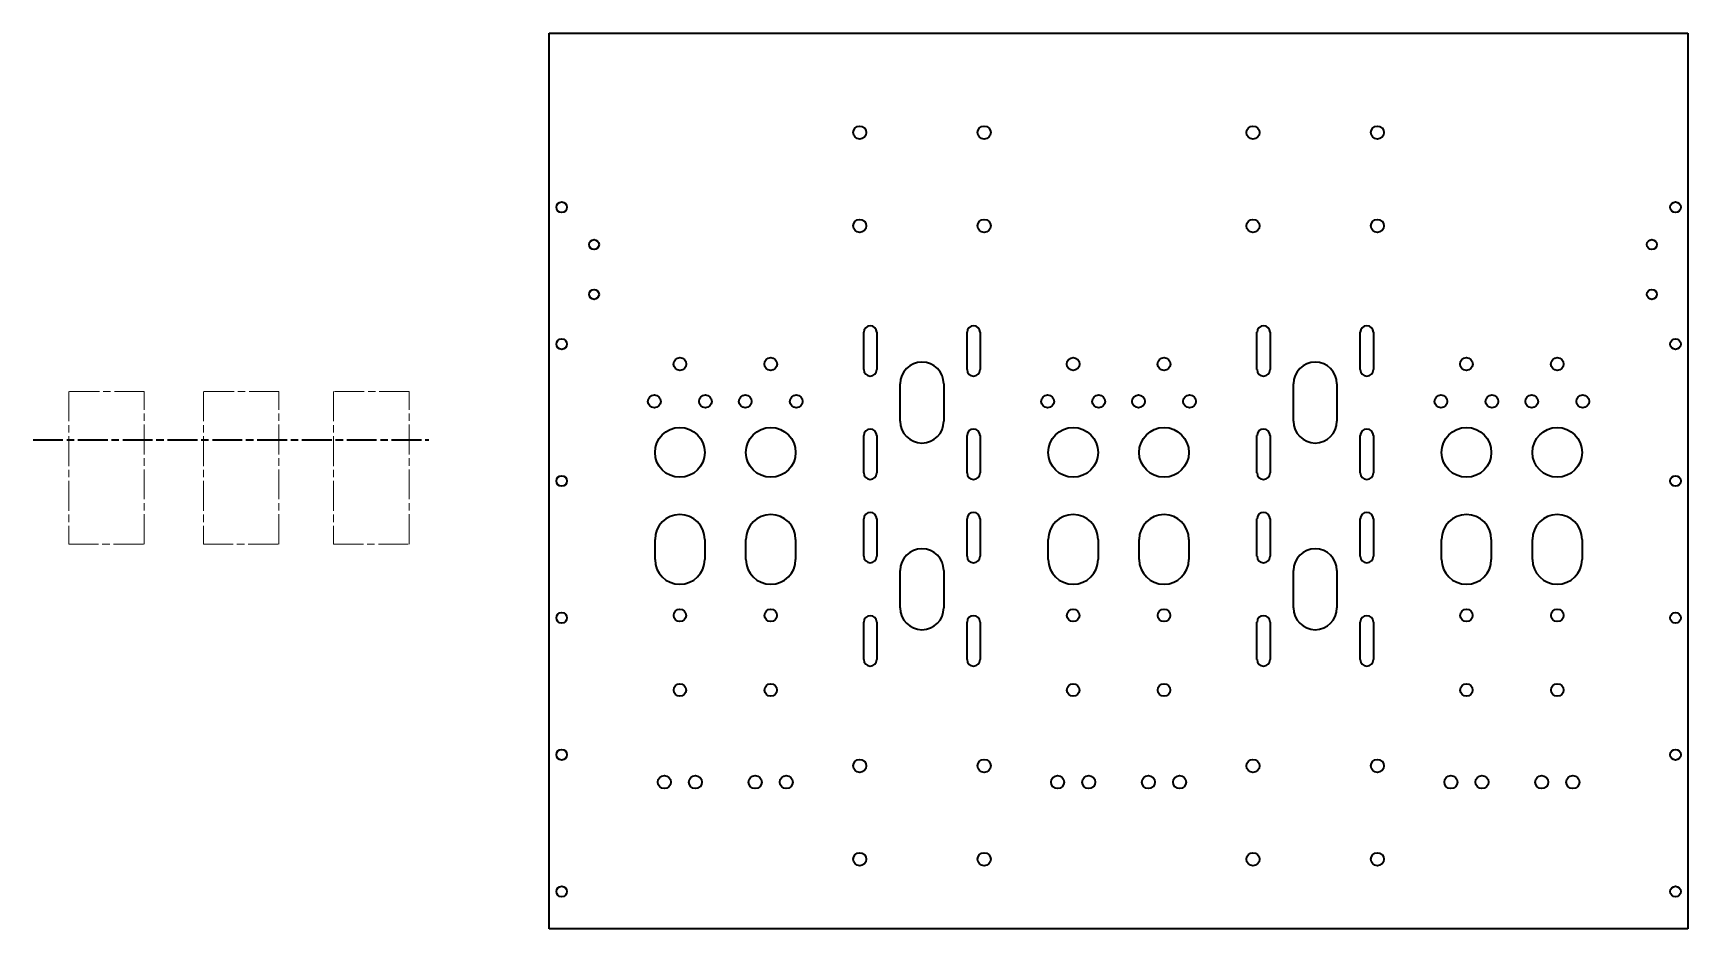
# Model space of a CAD drawing. Header units: millimetres. Extents: x -164 to 1166, y 130 to 850.
import ezdxf

# ---------------------------------------------------------------- set-up
doc = ezdxf.new("R2010")
doc.units = ezdxf.units.MM
doc.linetypes.add('ACAD_ISO08W100', pattern=[36, 24, -3, 6, -3])
doc.layers.add('Sketch Lines', color=255, linetype='Continuous', lineweight=25)
doc.layers.add('Visible Edges', color=255, linetype='Continuous', lineweight=50)

msp = doc.modelspace()

# ---------------------------------------------------------------- linework, layer by layer
at = {"layer": 'Sketch Lines', "linetype": 'ACAD_ISO08W100', "lineweight": 18}
for p, q in [((-74.3, 562.3), (-135, 562.3)), ((-135, 562.3), (-135, 439.6)), ((-74.3, 439.6), (-74.3, 562.3)), ((33.9, 562.3), (-26.8, 562.3)), ((-26.8, 562.3), (-26.8, 439.6)), ((33.9, 439.6), (33.9, 562.3)), ((138.5, 562.3), (77.8, 562.3)), ((77.8, 562.3), (77.8, 439.6)), ((138.5, 439.6), (138.5, 562.3)), ((-135, 439.6), (-74.3, 439.6)), ((-26.8, 439.6), (33.9, 439.6)), ((77.8, 439.6), (138.5, 439.6))]:
    msp.add_line(p, q, dxfattribs=at)
at = {"layer": 'Sketch Lines', "linetype": 'ACAD_ISO08W100', "lineweight": 35}
msp.add_line((-163.6, 523.3), (154.3, 523.3), dxfattribs=at)
at = {"layer": 'Visible Edges', "linetype": 'Continuous', "lineweight": 35}
for p, q in [((251.1, 130.3), (251.1, 850.3)), ((251.1, 850.3), (1166.1, 850.3)), ((1166.1, 850.3), (1166.1, 130.3)), ((503.8, 579.8), (503.8, 609.8)), ((514.3, 609.8), (514.3, 579.8)), ((586.8, 579.8), (586.8, 609.8)), ((597.3, 609.8), (597.3, 579.8)), ((819.8, 579.8), (819.8, 609.8)), ((830.3, 609.8), (830.3, 579.8)), ((902.8, 579.8), (902.8, 609.8)), ((913.3, 609.8), (913.3, 579.8)), ((533.1, 538.3), (533.1, 568.3)), ((568.1, 568.3), (568.1, 538.3)), ((849.1, 538.3), (849.1, 568.3)), ((884.1, 568.3), (884.1, 538.3)), ((503.8, 496.8), (503.8, 526.8)), ((514.3, 526.8), (514.3, 496.8)), ((586.8, 496.8), (586.8, 526.8)), ((597.3, 526.8), (597.3, 496.8)), ((819.8, 496.8), (819.8, 526.8)), ((830.3, 526.8), (830.3, 496.8)), ((902.8, 496.8), (902.8, 526.8)), ((913.3, 526.8), (913.3, 496.8)), ((503.8, 429.8), (503.8, 459.8)), ((514.3, 459.8), (514.3, 429.8)), ((586.8, 429.8), (586.8, 459.8)), ((597.3, 459.8), (597.3, 429.8)), ((819.8, 429.8), (819.8, 459.8)), ((830.3, 459.8), (830.3, 429.8)), ((902.8, 429.8), (902.8, 459.8)), ((913.3, 459.8), (913.3, 429.8)), ((336.1, 427.3), (336.1, 443.3)), ((376.1, 443.3), (376.1, 427.3)), ((409.1, 427.3), (409.1, 443.3)), ((449.1, 443.3), (449.1, 427.3)), ((652.1, 427.3), (652.1, 443.3)), ((692.1, 443.3), (692.1, 427.3)), ((725.1, 427.3), (725.1, 443.3)), ((765.1, 443.3), (765.1, 427.3)), ((968.1, 427.3), (968.1, 443.3)), ((1008.1, 443.3), (1008.1, 427.3)), ((1041.1, 427.3), (1041.1, 443.3)), ((1081.1, 443.3), (1081.1, 427.3)), ((533.1, 388.3), (533.1, 418.3)), ((568.1, 418.3), (568.1, 388.3)), ((849.1, 388.3), (849.1, 418.3)), ((884.1, 418.3), (884.1, 388.3)), ((503.8, 346.8), (503.8, 376.8)), ((514.3, 376.8), (514.3, 346.8)), ((586.8, 346.8), (586.8, 376.8)), ((597.3, 376.8), (597.3, 346.8)), ((819.8, 346.8), (819.8, 376.8)), ((830.3, 376.8), (830.3, 346.8)), ((902.8, 346.8), (902.8, 376.8)), ((913.3, 376.8), (913.3, 346.8)), ((1166.1, 130.3), (251.1, 130.3))]:
    msp.add_line(p, q, dxfattribs=at)
for centre, radius in [((500.6, 770.3), 5.25), ((600.6, 770.3), 5.25), ((816.6, 770.3), 5.25), ((916.6, 770.3), 5.25), ((261.1, 710.3), 4.25), ((1156.1, 710.3), 4.25), ((500.6, 695.3), 5.25), ((600.6, 695.3), 5.25), ((816.6, 695.3), 5.25), ((916.6, 695.3), 5.25), ((287.1, 680.3), 4), ((1137.1, 680.3), 4), ((287.1, 640.3), 4), ((1137.1, 640.3), 4), ((261.1, 600.3), 4.25), ((1156.1, 600.3), 4.25), ((356.1, 584.3), 5.13), ((429.1, 584.3), 5.13), ((672.1, 584.3), 5.13), ((745.1, 584.3), 5.13), ((988.1, 584.3), 5.13), ((1061.1, 584.3), 5.13), ((335.6, 554.3), 5.13), ((376.6, 554.3), 5.13), ((408.6, 554.3), 5.13), ((449.6, 554.3), 5.13), ((651.6, 554.3), 5.13), ((692.6, 554.3), 5.13), ((724.6, 554.3), 5.13), ((765.6, 554.3), 5.13), ((967.6, 554.3), 5.13), ((1008.6, 554.3), 5.13), ((1040.6, 554.3), 5.13), ((1081.6, 554.3), 5.13), ((356.1, 513.3), 20), ((429.1, 513.3), 20), ((672.1, 513.3), 20), ((745.1, 513.3), 20), ((988.1, 513.3), 20), ((1061.1, 513.3), 20), ((261.1, 490.3), 4.25), ((1156.1, 490.3), 4.25), ((356.1, 382.3), 5), ((429.1, 382.3), 5), ((672.1, 382.3), 5), ((745.1, 382.3), 5), ((988.1, 382.3), 5), ((1061.1, 382.3), 5), ((261.1, 380.3), 4.25), ((1156.1, 380.3), 4.25), ((356.1, 322.3), 5), ((429.1, 322.3), 5), ((672.1, 322.3), 5), ((745.1, 322.3), 5), ((988.1, 322.3), 5), ((1061.1, 322.3), 5), ((261.1, 270.3), 4.25), ((500.6, 261.3), 5.25), ((600.6, 261.3), 5.25), ((816.6, 261.3), 5.25), ((916.6, 261.3), 5.25), ((1156.1, 270.3), 4.25), ((343.6, 248.3), 5.25), ((368.6, 248.3), 5.25), ((416.6, 248.3), 5.25), ((441.6, 248.3), 5.25), ((659.6, 248.3), 5.25), ((684.6, 248.3), 5.25), ((732.6, 248.3), 5.25), ((757.6, 248.3), 5.25), ((975.6, 248.3), 5.25), ((1000.6, 248.3), 5.25), ((1048.6, 248.3), 5.25), ((1073.6, 248.3), 5.25), ((500.6, 186.3), 5.25), ((600.6, 186.3), 5.25), ((816.6, 186.3), 5.25), ((916.6, 186.3), 5.25), ((261.1, 160.3), 4.25), ((1156.1, 160.3), 4.25)]:
    msp.add_circle(centre, radius, dxfattribs=at)
for centre, radius, start, end in [((509.1, 609.8), 5.25, 0, 180), ((592.1, 609.8), 5.25, 0, 180), ((825.1, 609.8), 5.25, 0, 180), ((908.1, 609.8), 5.25, 0, 180), ((550.6, 568.3), 17.5, 0, 180), ((866.6, 568.3), 17.5, 0, 180), ((509.1, 579.8), 5.25, 180, 0), ((592.1, 579.8), 5.25, 180, 0), ((825.1, 579.8), 5.25, 180, 0), ((908.1, 579.8), 5.25, 180, 0), ((509.1, 526.8), 5.25, 0, 180), ((550.6, 538.3), 17.5, 180, 0), ((592.1, 526.8), 5.25, 0, 180), ((825.1, 526.8), 5.25, 0, 180), ((866.6, 538.3), 17.5, 180, 0), ((908.1, 526.8), 5.25, 0, 180), ((509.1, 496.8), 5.25, 180, 0), ((592.1, 496.8), 5.25, 180, 0), ((825.1, 496.8), 5.25, 180, 0), ((908.1, 496.8), 5.25, 180, 0), ((356.1, 443.3), 20, 0, 180), ((429.1, 443.3), 20, 0, 180), ((509.1, 459.8), 5.25, 0, 180), ((592.1, 459.8), 5.25, 0, 180), ((672.1, 443.3), 20, 0, 180), ((745.1, 443.3), 20, 0, 180), ((825.1, 459.8), 5.25, 0, 180), ((908.1, 459.8), 5.25, 0, 180), ((988.1, 443.3), 20, 0, 180), ((1061.1, 443.3), 20, 0, 180), ((356.1, 427.3), 20, 180, 360), ((429.1, 427.3), 20, 180, 0), ((509.1, 429.8), 5.25, 180, 0), ((550.6, 418.3), 17.5, 0, 180), ((592.1, 429.8), 5.25, 180, 0), ((672.1, 427.3), 20, 180, 360), ((745.1, 427.3), 20, 180, 0), ((825.1, 429.8), 5.25, 180, 0), ((866.6, 418.3), 17.5, 0, 180), ((908.1, 429.8), 5.25, 180, 0), ((988.1, 427.3), 20, 180, 360), ((1061.1, 427.3), 20, 180, 0), ((550.6, 388.3), 17.5, 180, 0), ((866.6, 388.3), 17.5, 180, 0), ((509.1, 376.8), 5.25, 0, 180), ((592.1, 376.8), 5.25, 0, 180), ((825.1, 376.8), 5.25, 0, 180), ((908.1, 376.8), 5.25, 0, 180), ((509.1, 346.8), 5.25, 180, 0), ((592.1, 346.8), 5.25, 180, 0), ((825.1, 346.8), 5.25, 180, 0), ((908.1, 346.8), 5.25, 180, 0)]:
    msp.add_arc(centre, radius, start, end, dxfattribs=at)

doc.saveas('drawing.dxf')
